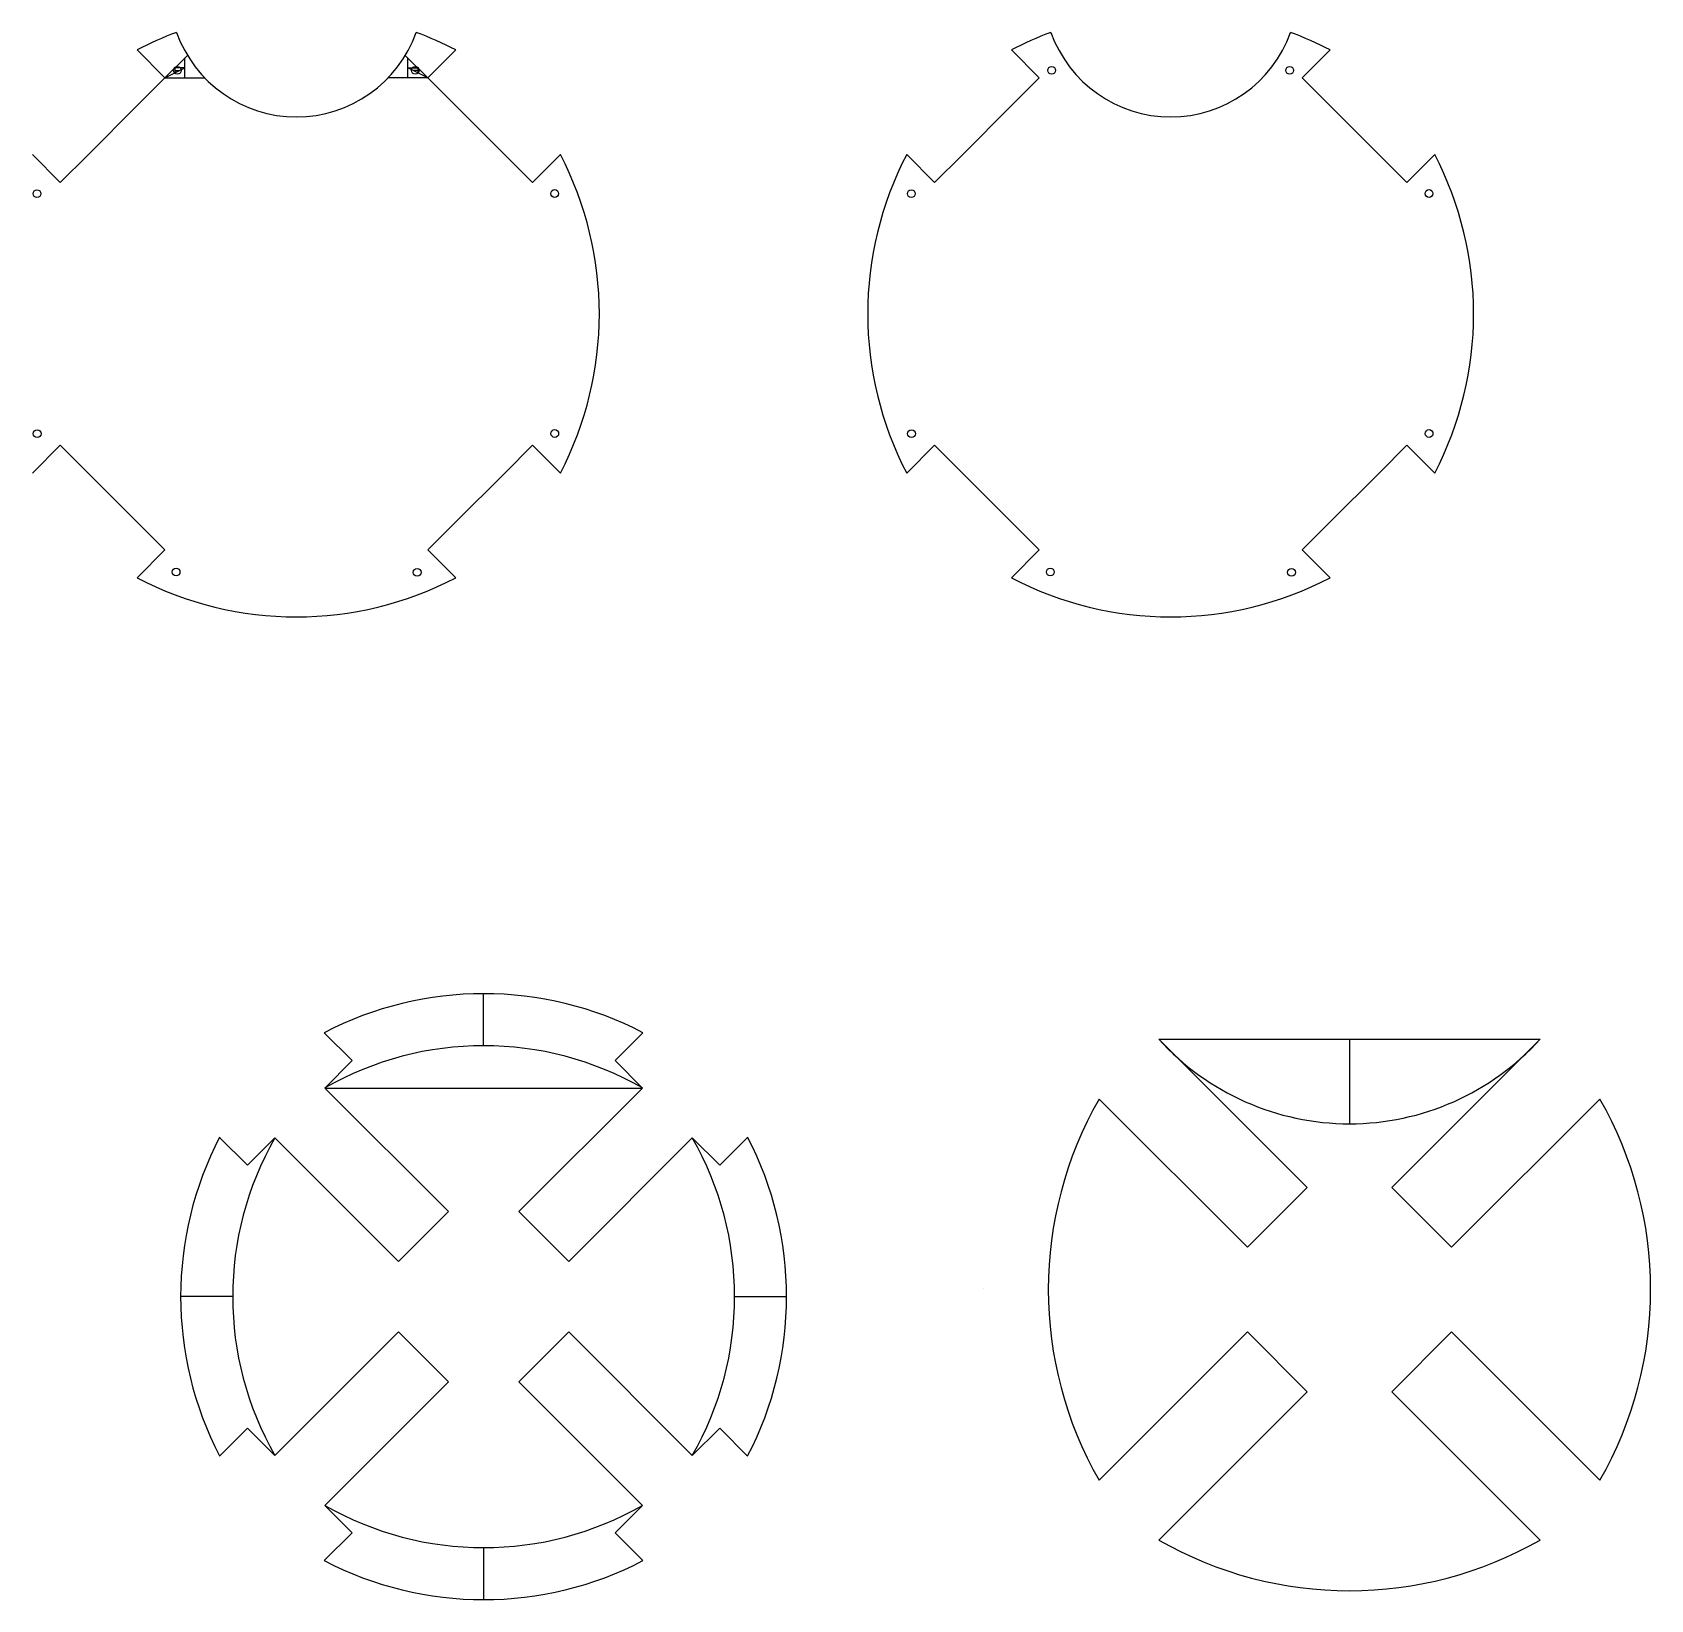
# Model space of a CAD drawing. Header units: millimetres. Extents: x 94 to 4663, y 1700 to 2819.
# Drawn here: x 1253 to 1827, y 1928 to 2484 of the extents above; entities that cross this region are included whole.
import ezdxf

# ---------------------------------------------------------------- set-up
doc = ezdxf.new("R2010")
doc.units = ezdxf.units.MM

msp = doc.modelspace()

# ---------------------------------------------------------------- linework, layer by layer
for p, q in [((1300.01, 2467.85), (1290.11, 2477.75)), ((1300.01, 2467.85), (1307.98, 2475.81)), ((1307.04, 2467.85), (1307.04, 2474.88)), ((1393.25, 2467.85), (1385.28, 2475.81)), ((1386.22, 2467.85), (1386.22, 2474.88)), ((1393.25, 2467.85), (1403.15, 2477.75)), ((1610.14, 2467.85), (1600.24, 2477.75)), ((1703.38, 2467.85), (1713.27, 2477.75)), ((1300.01, 2467.85), (1307.04, 2471.36)), ((1307.04, 2471.36), (1303.53, 2471.36)), ((1303.53, 2471.36), (1303.53, 2469.6)), ((1303.53, 2470.48), (1305.29, 2470.48)), ((1393.25, 2467.85), (1386.22, 2471.36)), ((1386.22, 2471.36), (1389.73, 2471.36)), ((1389.73, 2470.48), (1387.98, 2470.48)), ((1389.73, 2471.36), (1389.73, 2469.6)), ((1290.29, 2458.12), (1300.01, 2467.85)), ((1300.01, 2467.85), (1314.07, 2467.85)), ((1393.25, 2467.85), (1379.19, 2467.85)), ((1402.97, 2458.12), (1393.25, 2467.85)), ((1600.42, 2458.12), (1610.14, 2467.85)), ((1713.1, 2458.12), (1703.38, 2467.85)), ((1272.61, 2440.45), (1290.29, 2458.12)), ((1402.97, 2458.12), (1420.65, 2440.45)), ((1582.74, 2440.45), (1600.42, 2458.12)), ((1713.1, 2458.12), (1730.78, 2440.45)), ((1262.89, 2430.72), (1252.99, 2440.62)), ((1272.61, 2440.45), (1262.89, 2430.72)), ((1420.65, 2440.45), (1430.37, 2430.72)), ((1430.37, 2430.72), (1440.27, 2440.62)), ((1573.02, 2430.72), (1563.12, 2440.62)), ((1582.74, 2440.45), (1573.02, 2430.72)), ((1730.78, 2440.45), (1740.5, 2430.72)), ((1740.5, 2430.72), (1750.4, 2440.62)), ((1262.89, 2337.49), (1252.99, 2327.59)), ((1272.61, 2327.77), (1262.89, 2337.49)), ((1420.65, 2327.77), (1430.37, 2337.49)), ((1430.37, 2337.49), (1440.27, 2327.59)), ((1573.02, 2337.49), (1563.12, 2327.59)), ((1582.74, 2327.77), (1573.02, 2337.49)), ((1730.78, 2327.77), (1740.5, 2337.49)), ((1740.5, 2337.49), (1750.4, 2327.59)), ((1272.61, 2327.77), (1290.29, 2310.09)), ((1402.97, 2310.09), (1420.65, 2327.77)), ((1582.74, 2327.77), (1600.42, 2310.09)), ((1713.1, 2310.09), (1730.78, 2327.77)), ((1290.29, 2310.09), (1300.01, 2300.36)), ((1402.97, 2310.09), (1393.25, 2300.36)), ((1600.42, 2310.09), (1610.14, 2300.36)), ((1713.1, 2310.09), (1703.38, 2300.36)), ((1300.01, 2300.36), (1290.11, 2290.47)), ((1393.25, 2300.36), (1403.15, 2290.47)), ((1610.14, 2300.36), (1600.24, 2290.47)), ((1703.38, 2300.36), (1713.27, 2290.47)), ((1413.06, 2124.51), (1413.06, 2142.96)), ((1366.44, 2119.24), (1356.54, 2129.14)), ((1459.68, 2119.24), (1469.58, 2129.14)), ((1705.17, 2074.21), (1652.56, 2126.82)), ((1652.56, 2126.82), (1787.78, 2126.82)), ((1720.17, 2126.82), (1720.17, 2096.82)), ((1735.17, 2074.21), (1787.78, 2126.82)), ((1356.72, 2109.51), (1366.44, 2119.24)), ((1469.4, 2109.51), (1459.68, 2119.24)), ((1400.56, 2065.67), (1356.72, 2109.51)), ((1356.72, 2109.51), (1469.4, 2109.51)), ((1425.56, 2065.67), (1469.4, 2109.51)), ((1329.32, 2082.11), (1319.42, 2092.01)), ((1339.04, 2091.84), (1329.32, 2082.11)), ((1487.08, 2091.84), (1496.8, 2082.11)), ((1496.8, 2082.11), (1506.7, 2092.01)), ((1590.26, 2038.55), (1590.26, 2038.55)), ((1590.26, 2038.55), (1590.26, 2038.55)), ((1324.04, 2035.5), (1305.59, 2035.5)), ((1502.08, 2035.5), (1520.52, 2035.5)), ((1329.32, 1988.88), (1319.42, 1978.98)), ((1339.04, 1979.16), (1329.32, 1988.88)), ((1487.08, 1979.16), (1496.8, 1988.88)), ((1496.8, 1988.88), (1506.7, 1978.98)), ((1356.72, 1961.48), (1366.44, 1951.76)), ((1469.4, 1961.48), (1459.68, 1951.76)), ((1366.44, 1951.76), (1356.54, 1941.86)), ((1459.68, 1951.76), (1469.58, 1941.86)), ((1413.06, 1946.48), (1413.06, 1928.03))]:
    msp.add_line(p, q)
for points in [[(1631.35, 2105.61), (1683.96, 2053)], [(1756.38, 2053), (1808.99, 2105.61)], [(1339.04, 2091.84), (1382.88, 2048)], [(1443.24, 2048), (1487.08, 2091.84)], [(1683.96, 2053), (1705.17, 2074.21)], [(1735.17, 2074.21), (1756.38, 2053)], [(1382.88, 2048), (1400.56, 2065.67)], [(1425.56, 2065.67), (1443.24, 2048)], [(1382.88, 2023), (1339.04, 1979.16)], [(1400.56, 2005.32), (1382.88, 2023)], [(1443.24, 2023), (1425.56, 2005.32)], [(1487.08, 1979.16), (1443.24, 2023)], [(1683.96, 2023), (1631.35, 1970.39)], [(1705.17, 2001.78), (1683.96, 2023)], [(1756.38, 2023), (1735.17, 2001.78)], [(1808.99, 1970.39), (1756.38, 2023)], [(1356.72, 1961.48), (1400.56, 2005.32)], [(1425.56, 2005.32), (1469.4, 1961.48)], [(1652.56, 1949.17), (1705.17, 2001.78)], [(1735.17, 2001.78), (1787.78, 1949.17)]]:
    msp.add_lwpolyline(points)
for centre in [(1304.41, 2470.48), (1388.85, 2470.48), (1614.53, 2470.48), (1698.98, 2470.48), (1254.63, 2426.73), (1438.26, 2426.79), (1564.76, 2426.73), (1748.39, 2426.79), (1254.69, 2341.6), (1438.29, 2341.66), (1564.82, 2341.6), (1748.41, 2341.66), (1303.97, 2292.55), (1389.48, 2292.42), (1614.09, 2292.55), (1699.61, 2292.42)]:
    msp.add_circle(centre, 1.38)
for centre, radius, start, end in [((1346.63, 2369.13), 122.44, 110.31063, 117.48999), ((1346.63, 2499.06), 45.1, 199.56481, 340.43519), ((1346.63, 2369.13), 122.44, 62.51001, 69.68937), ((1656.76, 2369.13), 122.44, 110.31063, 117.48999), ((1656.76, 2499.06), 45.1, 199.56481, 340.43519), ((1656.76, 2369.13), 122.44, 62.51001, 69.68937), ((1331.66, 2384.11), 122.44, 332.51001, 27.48999), ((1671.73, 2384.11), 122.44, 152.51001, 207.48999), ((1641.78, 2384.11), 122.44, 332.51001, 27.48999), ((1346.63, 2399.08), 122.44, 242.51001, 297.48999), ((1656.76, 2399.08), 122.44, 242.51001, 297.48999), ((1413.06, 2020.52), 122.44, 62.51001, 117.48999), ((1413.06, 2011.21), 113.31, 60.18306, 119.81694), ((1720.17, 2188), 91.18, 222.14345, 317.85655), ((1749.32, 2038), 135.97, 150.18306, 209.81694), ((1691.02, 2038), 135.97, 330.18306, 29.81694), ((1428.03, 2035.5), 122.44, 152.51001, 207.48999), ((1437.35, 2035.5), 113.31, 150.18306, 209.81694), ((1388.77, 2035.5), 113.31, 330.18306, 29.81694), ((1398.08, 2035.5), 122.44, 332.51001, 27.48999), ((1413.06, 2059.79), 113.31, 240.18306, 299.81694), ((1720.17, 2067.15), 135.97, 240.18306, 299.81694), ((1413.06, 2050.47), 122.44, 242.51001, 297.48999)]:
    msp.add_arc(centre, radius, start, end)

doc.saveas('drawing.dxf')
